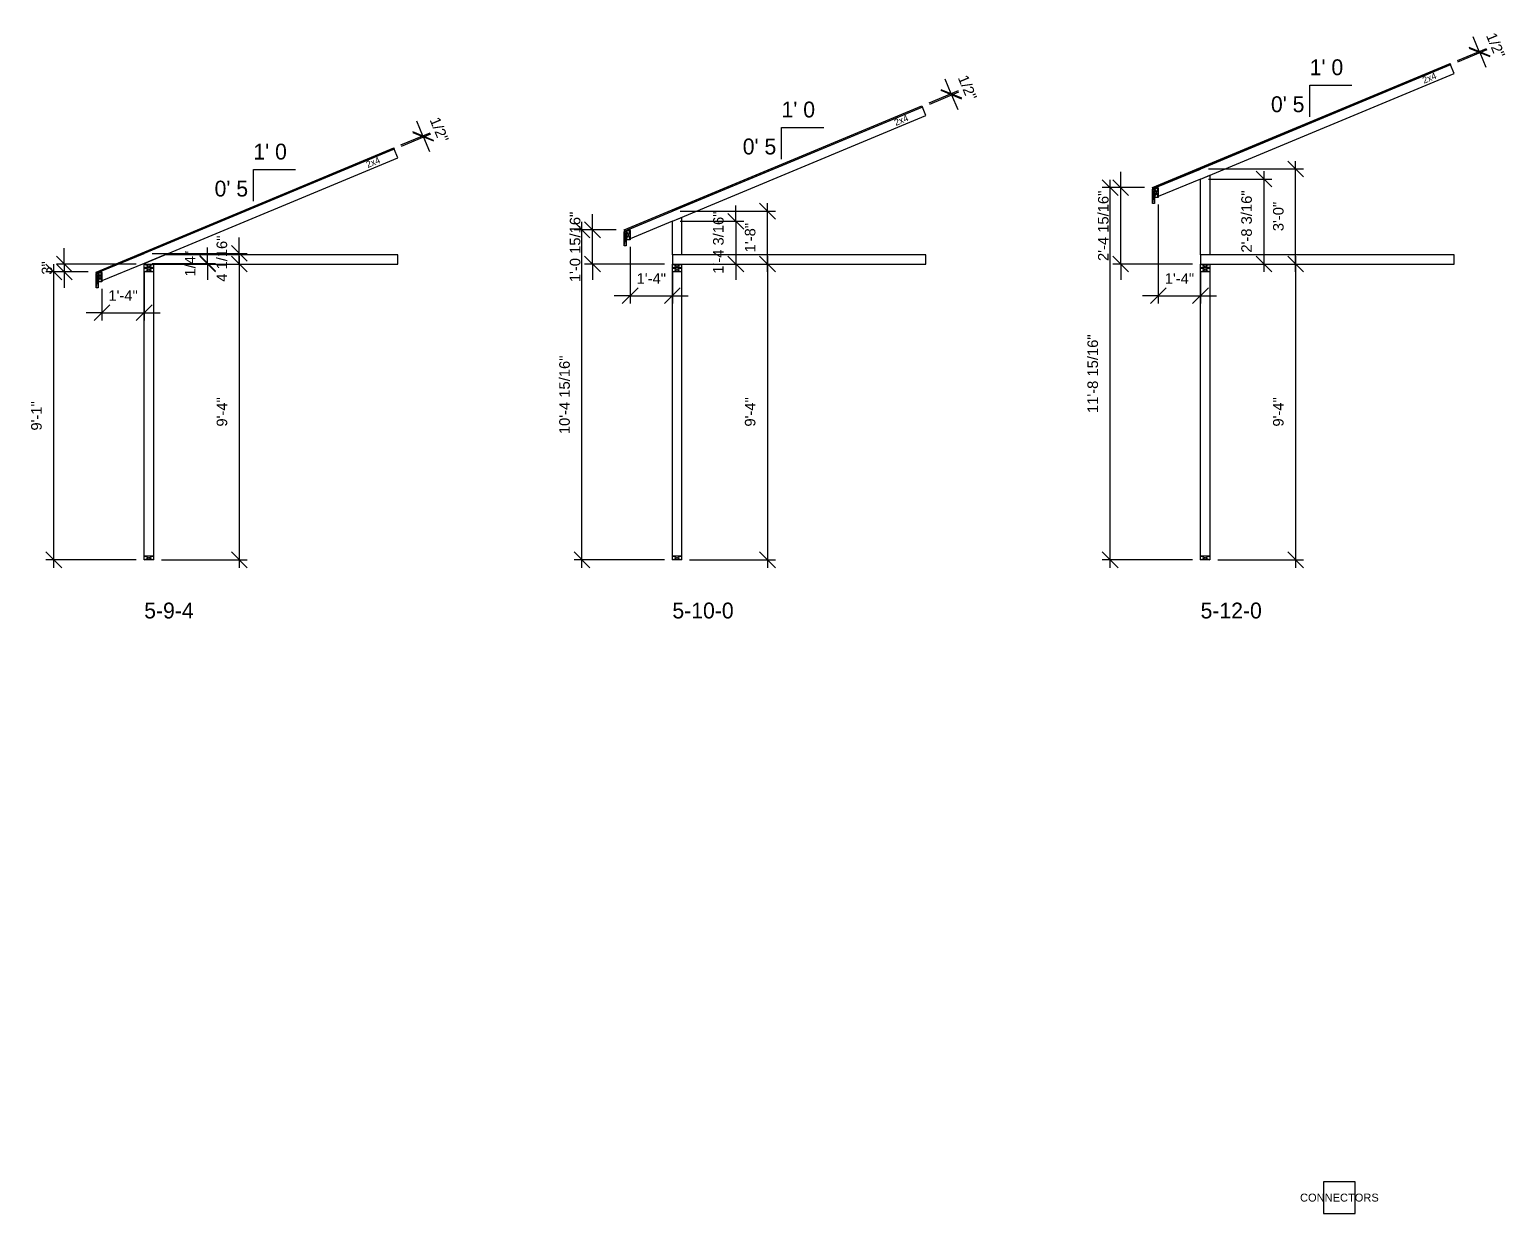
# Model space of a CAD drawing. Header units: inches. Extents: x -2265 to 1810, y 198 to 834.
# Drawn here: x -2265 to -1705, y 315 to 764 of the extents above; entities that cross this region are included whole.
import ezdxf
from ezdxf.enums import TextEntityAlignment as Align

# ---------------------------------------------------------------- set-up
doc = ezdxf.new("R2010")
doc.units = ezdxf.units.IN
doc.header["$LTSCALE"] = 25
doc.header["$MEASUREMENT"] = 0
doc.header["$PDMODE"] = 34
doc.header["$PDSIZE"] = 0.08
doc.layers.add('1WDIM', color=2, linetype='Continuous')
doc.styles.add('Dim', font='ARIALN.TTF')
doc.styles.add('Plane', font='arial.ttf')
doc.dimstyles.new('Clearspan', dxfattribs={"dimscale": 48, "dimtxt": 0.083333, "dimasz": 0.125, "dimexe": 0.0625, "dimexo": 0.0625, "dimgap": 0.09375, "dimtad": 1, "dimtoh": 1, "dimdec": 4, "dimzin": 3, "dimdsep": 46, "dimlunit": 4, "dimtxsty": 'Dim', "dimblk": 'OBLIQUE', "dimcen": 0.09375, "dimdle": 0.0625, "dimazin": 0, "dimtfac": 1, "dimtdec": 4, "dimtix": 1, "dimtmove": 2, "dimatfit": 3, "dimfxl": 1, "dimfrac": 2, "dimtolj": 1, "dimtzin": 3, "dimarcsym": 0})

# ---------------------------------------------------------------- blocks, each defined once
blk = doc.blocks.new('RLPlaneType')
at = {"color": 0}
blk.add_attdef('PLANETYPE', text='', height=6, dxfattribs=at).set_placement((0, 0), align=Align.BOTTOM_LEFT)
at = {"color": 0, "flags": 1}
for tag, p in [('PITCH', (0, -6)), ('PITCH2', (0, -12)), ('HEEL', (0, -18)), ('OVERHANG', (0, -24)), ('FASCIAWIDTH', (0, -30)), ('FASCIATHICKNESS', (0, -36)), ('SUBFASCIAWIDTH', (0, -42)), ('SUBFASCIATHICKNESS', (0, -48)), ('DECKINGTHICKNESS', (0, -54)), ('TOPCHORDWIDTH', (0, -60)), ('BUTTCUT', (0, -66)), ('CANTILEVER', (0, -72)), ('PTOPDIST', (0, -78)), ('PITCH2PEEKHORIZDIST', (0, -84)), ('PITCH2PEEKVERTDIST', (0, -90)), ('ELEVATION', (0, -96)), ('BEARINGWIDTH', (0, -102))]:
    blk.add_attdef(tag, p, '', height=4, dxfattribs=at)
blk = doc.blocks.new('_OBLIQUE')
at = {"color": 0, "linetype": 'ByBlock'}
blk.add_line((-0.5, -0.5), (0.5, 0.5), dxfattribs=at)
blk = doc.blocks.new('*D129')
at = {"layer": '1WDIM', "color": 0, "lineweight": -2, "transparency": 16777216}
for p, q in [((-2185.42, 677.9), (-2185.42, 559.9)), ((-2214.92, 674.9), (-2182.42, 674.9)), ((-2214.92, 562.9), (-2182.42, 562.9))]:
    blk.add_line(p, q, dxfattribs=at)
at = {"layer": 'Defpoints', "color": 0, "transparency": 16777216}
for p in [(-2217.92, 674.9), (-2217.92, 562.9), (-2185.42, 562.9)]:
    blk.add_point(p, dxfattribs=at)
at = {"layer": '1WDIM', "color": 0, "lineweight": -2, "transparency": 16777216, "xscale": 6, "yscale": 6, "zscale": 6}
for p, rotation in [((-2185.42, 674.9), 90), ((-2185.42, 562.9), 270)]:
    blk.add_blockref('_OBLIQUE', p, dxfattribs=dict(at, rotation=rotation))
at = {"layer": '1WDIM', "color": 0, "transparency": 16777216, "insert": (-2191.96, 618.9), "char_height": 4, "attachment_point": 5, "rotation": 90, "style": 'Plane'}
blk.add_mtext('\\A1;9\'-4"', dxfattribs=at)
blk = doc.blocks.new('*D130')
at = {"layer": '1WDIM', "color": 0, "lineweight": -2, "transparency": 16777216}
for p, q in [((-2251.67, 674.9), (-2251.67, 680.9)), ((-2224.42, 674.9), (-2254.67, 674.9)), ((-2242.67, 671.88), (-2254.67, 671.88)), ((-2251.67, 674.9), (-2251.67, 671.88)), ((-2251.67, 671.88), (-2251.67, 665.88))]:
    blk.add_line(p, q, dxfattribs=at)
at = {"layer": 'Defpoints', "color": 0, "transparency": 16777216}
for p in [(-2251.67, 671.88), (-2239.67, 671.88), (-2221.42, 674.9)]:
    blk.add_point(p, dxfattribs=at)
at = {"layer": '1WDIM', "color": 0, "lineweight": -2, "transparency": 16777216, "xscale": 6, "yscale": 6, "zscale": 6}
for p, rotation in [((-2251.67, 674.9), 270), ((-2251.67, 671.88), 90)]:
    blk.add_blockref('_OBLIQUE', p, dxfattribs=dict(at, rotation=rotation))
at = {"layer": '1WDIM', "color": 0, "transparency": 16777216, "insert": (-2258.21, 673.39), "char_height": 4, "attachment_point": 5, "rotation": 90, "style": 'Plane'}
blk.add_mtext('\\A1;3"', dxfattribs=at)
blk = doc.blocks.new('*D131')
at = {"layer": '1WDIM', "color": 0, "lineweight": -2, "transparency": 16777216}
for p, q in [((-2242.67, 671.88), (-2258.67, 671.88)), ((-2255.67, 559.9), (-2255.67, 674.88)), ((-2224.42, 562.9), (-2258.67, 562.9))]:
    blk.add_line(p, q, dxfattribs=at)
at = {"layer": 'Defpoints', "color": 0, "transparency": 16777216}
for p in [(-2255.67, 671.88), (-2239.67, 671.88), (-2221.42, 562.9)]:
    blk.add_point(p, dxfattribs=at)
at = {"layer": '1WDIM', "color": 0, "lineweight": -2, "transparency": 16777216, "xscale": 6, "yscale": 6, "zscale": 6}
for p, rotation in [((-2255.67, 671.88), 90), ((-2255.67, 562.9), 270)]:
    blk.add_blockref('_OBLIQUE', p, dxfattribs=dict(at, rotation=rotation))
at = {"layer": '1WDIM', "color": 0, "transparency": 16777216, "insert": (-2262.21, 617.39), "char_height": 4, "attachment_point": 5, "rotation": 90, "style": 'Plane'}
blk.add_mtext('\\A1;9\'-1"', dxfattribs=at)
blk = doc.blocks.new('*D132')
at = {"layer": '1WDIM', "color": 0, "lineweight": -2, "transparency": 16777216}
for p, q in [((-2221.42, 671.9), (-2221.42, 653.48)), ((-2237.42, 665.48), (-2237.42, 653.48)), ((-2237.42, 656.48), (-2243.42, 656.48)), ((-2237.42, 656.48), (-2221.42, 656.48)), ((-2221.42, 656.48), (-2215.42, 656.48))]:
    blk.add_line(p, q, dxfattribs=at)
at = {"layer": 'Defpoints', "color": 0, "transparency": 16777216}
for p in [(-2221.42, 674.9), (-2237.42, 668.48), (-2221.42, 656.48)]:
    blk.add_point(p, dxfattribs=at)
at = {"layer": '1WDIM', "color": 0, "lineweight": -2, "transparency": 16777216, "xscale": 6, "yscale": 6, "zscale": 6}
blk.add_blockref('_OBLIQUE', (-2237.42, 656.48), dxfattribs=at)
at = {"layer": '1WDIM', "color": 0, "lineweight": -2, "transparency": 16777216, "xscale": 6, "yscale": 6, "zscale": 6, "rotation": 180}
blk.add_blockref('_OBLIQUE', (-2221.42, 656.48), dxfattribs=at)
at = {"layer": '1WDIM', "color": 0, "transparency": 16777216, "insert": (-2229.42, 662.99), "char_height": 4, "attachment_point": 5, "style": 'Plane'}
blk.add_mtext('\\A1;1\'-4"', dxfattribs=at)
blk = doc.blocks.new('*D133')
at = {"layer": '1WDIM', "color": 0, "lineweight": -2, "transparency": 16777216}
for p, q in [((-2197.42, 675.15), (-2197.42, 681.15)), ((-2218.42, 675.15), (-2194.42, 675.15)), ((-2218.42, 674.9), (-2194.42, 674.9)), ((-2197.42, 675.15), (-2197.42, 674.9)), ((-2197.42, 674.9), (-2197.42, 668.9))]:
    blk.add_line(p, q, dxfattribs=at)
at = {"layer": 'Defpoints', "color": 0, "transparency": 16777216}
for p in [(-2221.42, 675.15), (-2221.42, 674.9), (-2197.42, 674.9)]:
    blk.add_point(p, dxfattribs=at)
at = {"layer": '1WDIM', "color": 0, "lineweight": -2, "transparency": 16777216, "xscale": 6, "yscale": 6, "zscale": 6}
for p, rotation in [((-2197.42, 675.15), 270), ((-2197.42, 674.9), 90)]:
    blk.add_blockref('_OBLIQUE', p, dxfattribs=dict(at, rotation=rotation))
at = {"layer": '1WDIM', "color": 0, "transparency": 16777216, "insert": (-2203.99, 675.02), "char_height": 4, "attachment_point": 5, "rotation": 90, "style": 'Plane'}
blk.add_mtext('\\A1;1/4"', dxfattribs=at)
blk = doc.blocks.new('*D134')
at = {"layer": '1WDIM', "color": 0, "lineweight": -2, "transparency": 16777216}
for p, q in [((-2185.42, 678.94), (-2185.42, 684.94)), ((-2218.42, 678.94), (-2182.42, 678.94)), ((-2185.42, 674.9), (-2185.42, 678.94)), ((-2218.42, 674.9), (-2182.42, 674.9)), ((-2185.42, 674.9), (-2185.42, 668.9))]:
    blk.add_line(p, q, dxfattribs=at)
at = {"layer": 'Defpoints', "color": 0, "transparency": 16777216}
for p in [(-2221.42, 678.94), (-2185.42, 678.94), (-2221.42, 674.9)]:
    blk.add_point(p, dxfattribs=at)
at = {"layer": '1WDIM', "color": 0, "lineweight": -2, "transparency": 16777216, "xscale": 6, "yscale": 6, "zscale": 6}
for p, rotation in [((-2185.42, 678.94), 270), ((-2185.42, 674.9), 90)]:
    blk.add_blockref('_OBLIQUE', p, dxfattribs=dict(at, rotation=rotation))
at = {"layer": '1WDIM', "color": 0, "transparency": 16777216, "insert": (-2191.99, 676.92), "char_height": 4, "attachment_point": 5, "rotation": 90, "style": 'Plane'}
blk.add_mtext('\\A1;4 1/16"', dxfattribs=at)
blk = doc.blocks.new('*D135')
at = {"layer": '1WDIM', "color": 0, "lineweight": -2, "transparency": 16777216}
for p, q in [((-2115.88, 723.46), (-2118.19, 728.99)), ((-2124.19, 719.99), (-2113.11, 724.61)), ((-2124, 719.53), (-2112.92, 724.15)), ((-2115.88, 723.46), (-2115.69, 722.99)), ((-2115.69, 722.99), (-2113.38, 717.46))]:
    blk.add_line(p, q, dxfattribs=at)
at = {"layer": 'Defpoints', "color": 0, "transparency": 16777216}
for p in [(-2115.69, 722.99), (-2126.96, 718.84), (-2126.77, 718.38)]:
    blk.add_point(p, dxfattribs=at)
at = {"layer": '1WDIM', "color": 0, "lineweight": -2, "transparency": 16777216, "xscale": 6, "yscale": 6, "zscale": 6}
for p, rotation in [((-2115.88, 723.46), 292.6198649480334), ((-2115.69, 722.99), 112.6198649480334)]:
    blk.add_blockref('_OBLIQUE', p, dxfattribs=dict(at, rotation=rotation))
at = {"layer": '1WDIM', "color": 0, "transparency": 16777216, "insert": (-2109.72, 725.75), "char_height": 4, "attachment_point": 5, "rotation": 292.6199, "style": 'Plane'}
blk.add_mtext('\\A1;1/2"', dxfattribs=at)
blk = doc.blocks.new('*D136')
at = {"layer": '1WDIM', "color": 0, "lineweight": -2, "transparency": 16777216}
for p, q in [((-1985.42, 677.9), (-1985.42, 559.9)), ((-2014.92, 674.9), (-1982.42, 674.9)), ((-2014.92, 562.9), (-1982.42, 562.9))]:
    blk.add_line(p, q, dxfattribs=at)
at = {"layer": 'Defpoints', "color": 0, "transparency": 16777216}
for p in [(-2017.92, 674.9), (-2017.92, 562.9), (-1985.42, 562.9)]:
    blk.add_point(p, dxfattribs=at)
at = {"layer": '1WDIM', "color": 0, "lineweight": -2, "transparency": 16777216, "xscale": 6, "yscale": 6, "zscale": 6}
for p, rotation in [((-1985.42, 674.9), 90), ((-1985.42, 562.9), 270)]:
    blk.add_blockref('_OBLIQUE', p, dxfattribs=dict(at, rotation=rotation))
at = {"layer": '1WDIM', "color": 0, "transparency": 16777216, "insert": (-1991.96, 618.9), "char_height": 4, "attachment_point": 5, "rotation": 90, "style": 'Plane'}
blk.add_mtext('\\A1;9\'-4"', dxfattribs=at)
blk = doc.blocks.new('*D137')
at = {"layer": '1WDIM', "color": 0, "lineweight": -2, "transparency": 16777216}
for p, q in [((-2051.67, 687.81), (-2051.67, 693.81)), ((-2042.67, 687.81), (-2054.67, 687.81)), ((-2051.67, 674.9), (-2051.67, 687.81)), ((-2024.42, 674.9), (-2054.67, 674.9)), ((-2051.67, 674.9), (-2051.67, 668.9))]:
    blk.add_line(p, q, dxfattribs=at)
at = {"layer": 'Defpoints', "color": 0, "transparency": 16777216}
for p in [(-2051.67, 687.81), (-2039.67, 687.81), (-2021.42, 674.9)]:
    blk.add_point(p, dxfattribs=at)
at = {"layer": '1WDIM', "color": 0, "lineweight": -2, "transparency": 16777216, "xscale": 6, "yscale": 6, "zscale": 6}
for p, rotation in [((-2051.67, 687.81), 270), ((-2051.67, 674.9), 90)]:
    blk.add_blockref('_OBLIQUE', p, dxfattribs=dict(at, rotation=rotation))
at = {"layer": '1WDIM', "color": 0, "transparency": 16777216, "insert": (-2058.24, 681.36), "char_height": 4, "attachment_point": 5, "rotation": 90, "style": 'Plane'}
blk.add_mtext('\\A1;1\'-0 15/16"', dxfattribs=at)
blk = doc.blocks.new('*D138')
at = {"layer": '1WDIM', "color": 0, "lineweight": -2, "transparency": 16777216}
for p, q in [((-2055.67, 559.9), (-2055.67, 690.81)), ((-2042.67, 687.81), (-2058.67, 687.81)), ((-2024.42, 562.9), (-2058.67, 562.9))]:
    blk.add_line(p, q, dxfattribs=at)
at = {"layer": 'Defpoints', "color": 0, "transparency": 16777216}
for p in [(-2055.67, 687.81), (-2039.67, 687.81), (-2021.42, 562.9)]:
    blk.add_point(p, dxfattribs=at)
at = {"layer": '1WDIM', "color": 0, "lineweight": -2, "transparency": 16777216, "xscale": 6, "yscale": 6, "zscale": 6}
for p, rotation in [((-2055.67, 687.81), 90), ((-2055.67, 562.9), 270)]:
    blk.add_blockref('_OBLIQUE', p, dxfattribs=dict(at, rotation=rotation))
at = {"layer": '1WDIM', "color": 0, "transparency": 16777216, "insert": (-2062.24, 625.36), "char_height": 4, "attachment_point": 5, "rotation": 90, "style": 'Plane'}
blk.add_mtext('\\A1;10\'-4 15/16"', dxfattribs=at)
blk = doc.blocks.new('*D139')
at = {"layer": '1WDIM', "color": 0, "lineweight": -2, "transparency": 16777216}
for p, q in [((-2037.42, 681.42), (-2037.42, 659.9)), ((-2021.42, 671.9), (-2021.42, 659.9)), ((-2037.42, 662.9), (-2043.42, 662.9)), ((-2037.42, 662.9), (-2021.42, 662.9)), ((-2021.42, 662.9), (-2015.42, 662.9))]:
    blk.add_line(p, q, dxfattribs=at)
at = {"layer": 'Defpoints', "color": 0, "transparency": 16777216}
for p in [(-2037.42, 684.42), (-2021.42, 674.9), (-2021.42, 662.9)]:
    blk.add_point(p, dxfattribs=at)
at = {"layer": '1WDIM', "color": 0, "lineweight": -2, "transparency": 16777216, "xscale": 6, "yscale": 6, "zscale": 6}
blk.add_blockref('_OBLIQUE', (-2037.42, 662.9), dxfattribs=at)
at = {"layer": '1WDIM', "color": 0, "lineweight": -2, "transparency": 16777216, "xscale": 6, "yscale": 6, "zscale": 6, "rotation": 180}
blk.add_blockref('_OBLIQUE', (-2021.42, 662.9), dxfattribs=at)
at = {"layer": '1WDIM', "color": 0, "transparency": 16777216, "insert": (-2029.42, 669.41), "char_height": 4, "attachment_point": 5, "style": 'Plane'}
blk.add_mtext('\\A1;1\'-4"', dxfattribs=at)
blk = doc.blocks.new('*D140')
at = {"layer": '1WDIM', "color": 0, "lineweight": -2, "transparency": 16777216}
for p, q in [((-1997.42, 691.09), (-1997.42, 697.09)), ((-2018.42, 691.09), (-1994.42, 691.09)), ((-1997.42, 691.09), (-1997.42, 674.9)), ((-2018.42, 674.9), (-1994.42, 674.9)), ((-1997.42, 674.9), (-1997.42, 668.9))]:
    blk.add_line(p, q, dxfattribs=at)
at = {"layer": 'Defpoints', "color": 0, "transparency": 16777216}
for p in [(-2021.42, 691.09), (-2021.42, 674.9), (-1997.42, 674.9)]:
    blk.add_point(p, dxfattribs=at)
at = {"layer": '1WDIM', "color": 0, "lineweight": -2, "transparency": 16777216, "xscale": 6, "yscale": 6, "zscale": 6}
for p, rotation in [((-1997.42, 691.09), 270), ((-1997.42, 674.9), 90)]:
    blk.add_blockref('_OBLIQUE', p, dxfattribs=dict(at, rotation=rotation))
at = {"layer": '1WDIM', "color": 0, "transparency": 16777216, "insert": (-2003.99, 682.99), "char_height": 4, "attachment_point": 5, "rotation": 90, "style": 'Plane'}
blk.add_mtext('\\A1;1\'-4 3/16"', dxfattribs=at)
blk = doc.blocks.new('*D141')
at = {"layer": '1WDIM', "color": 0, "lineweight": -2, "transparency": 16777216}
for p, q in [((-2018.42, 694.88), (-1982.42, 694.88)), ((-1985.42, 671.9), (-1985.42, 697.88)), ((-2018.42, 674.9), (-1982.42, 674.9))]:
    blk.add_line(p, q, dxfattribs=at)
at = {"layer": 'Defpoints', "color": 0, "transparency": 16777216}
for p in [(-2021.42, 694.88), (-1985.42, 694.88), (-2021.42, 674.9)]:
    blk.add_point(p, dxfattribs=at)
at = {"layer": '1WDIM', "color": 0, "lineweight": -2, "transparency": 16777216, "xscale": 6, "yscale": 6, "zscale": 6}
for p, rotation in [((-1985.42, 694.88), 90), ((-1985.42, 674.9), 270)]:
    blk.add_blockref('_OBLIQUE', p, dxfattribs=dict(at, rotation=rotation))
at = {"layer": '1WDIM', "color": 0, "transparency": 16777216, "insert": (-1991.96, 684.89), "char_height": 4, "attachment_point": 5, "rotation": 90, "style": 'Plane'}
blk.add_mtext('\\A1;1\'-8"', dxfattribs=at)
blk = doc.blocks.new('*D142')
at = {"layer": '1WDIM', "color": 0, "lineweight": -2, "transparency": 16777216}
for p, q in [((-1915.88, 739.39), (-1918.19, 744.93)), ((-1924.19, 735.93), (-1913.11, 740.55)), ((-1924, 735.47), (-1912.92, 740.09)), ((-1915.88, 739.39), (-1915.69, 738.93)), ((-1915.69, 738.93), (-1913.38, 733.39))]:
    blk.add_line(p, q, dxfattribs=at)
at = {"layer": 'Defpoints', "color": 0, "transparency": 16777216}
for p in [(-1915.69, 738.93), (-1926.96, 734.78), (-1926.77, 734.32)]:
    blk.add_point(p, dxfattribs=at)
at = {"layer": '1WDIM', "color": 0, "lineweight": -2, "transparency": 16777216, "xscale": 6, "yscale": 6, "zscale": 6}
for p, rotation in [((-1915.88, 739.39), 292.6198649480334), ((-1915.69, 738.93), 112.6198649480334)]:
    blk.add_blockref('_OBLIQUE', p, dxfattribs=dict(at, rotation=rotation))
at = {"layer": '1WDIM', "color": 0, "transparency": 16777216, "insert": (-1909.72, 741.69), "char_height": 4, "attachment_point": 5, "rotation": 292.6199, "style": 'Plane'}
blk.add_mtext('\\A1;1/2"', dxfattribs=at)
blk = doc.blocks.new('*D143')
at = {"layer": '1WDIM', "color": 0, "lineweight": -2, "transparency": 16777216}
for p, q in [((-1785.42, 677.9), (-1785.42, 559.9)), ((-1814.92, 674.9), (-1782.42, 674.9)), ((-1814.92, 562.9), (-1782.42, 562.9))]:
    blk.add_line(p, q, dxfattribs=at)
at = {"layer": 'Defpoints', "color": 0, "transparency": 16777216}
for p in [(-1817.92, 674.9), (-1817.92, 562.9), (-1785.42, 562.9)]:
    blk.add_point(p, dxfattribs=at)
at = {"layer": '1WDIM', "color": 0, "lineweight": -2, "transparency": 16777216, "xscale": 6, "yscale": 6, "zscale": 6}
for p, rotation in [((-1785.42, 674.9), 90), ((-1785.42, 562.9), 270)]:
    blk.add_blockref('_OBLIQUE', p, dxfattribs=dict(at, rotation=rotation))
at = {"layer": '1WDIM', "color": 0, "transparency": 16777216, "insert": (-1791.96, 618.9), "char_height": 4, "attachment_point": 5, "rotation": 90, "style": 'Plane'}
blk.add_mtext('\\A1;9\'-4"', dxfattribs=at)
blk = doc.blocks.new('*D144')
at = {"layer": '1WDIM', "color": 0, "lineweight": -2, "transparency": 16777216}
for p, q in [((-1851.67, 703.81), (-1851.67, 709.81)), ((-1842.67, 703.81), (-1854.67, 703.81)), ((-1851.67, 674.9), (-1851.67, 703.81)), ((-1824.42, 674.9), (-1854.67, 674.9)), ((-1851.67, 674.9), (-1851.67, 668.9))]:
    blk.add_line(p, q, dxfattribs=at)
at = {"layer": 'Defpoints', "color": 0, "transparency": 16777216}
for p in [(-1851.67, 703.81), (-1839.67, 703.81), (-1821.42, 674.9)]:
    blk.add_point(p, dxfattribs=at)
at = {"layer": '1WDIM', "color": 0, "lineweight": -2, "transparency": 16777216, "xscale": 6, "yscale": 6, "zscale": 6}
for p, rotation in [((-1851.67, 703.81), 270), ((-1851.67, 674.9), 90)]:
    blk.add_blockref('_OBLIQUE', p, dxfattribs=dict(at, rotation=rotation))
at = {"layer": '1WDIM', "color": 0, "transparency": 16777216, "insert": (-1858.24, 689.36), "char_height": 4, "attachment_point": 5, "rotation": 90, "style": 'Plane'}
blk.add_mtext('\\A1;2\'-4 15/16"', dxfattribs=at)
blk = doc.blocks.new('*D145')
at = {"layer": '1WDIM', "color": 0, "lineweight": -2, "transparency": 16777216}
for p, q in [((-1855.67, 559.9), (-1855.67, 706.81)), ((-1842.67, 703.81), (-1858.67, 703.81)), ((-1824.42, 562.9), (-1858.67, 562.9))]:
    blk.add_line(p, q, dxfattribs=at)
at = {"layer": 'Defpoints', "color": 0, "transparency": 16777216}
for p in [(-1855.67, 703.81), (-1839.67, 703.81), (-1821.42, 562.9)]:
    blk.add_point(p, dxfattribs=at)
at = {"layer": '1WDIM', "color": 0, "lineweight": -2, "transparency": 16777216, "xscale": 6, "yscale": 6, "zscale": 6}
for p, rotation in [((-1855.67, 703.81), 90), ((-1855.67, 562.9), 270)]:
    blk.add_blockref('_OBLIQUE', p, dxfattribs=dict(at, rotation=rotation))
at = {"layer": '1WDIM', "color": 0, "transparency": 16777216, "insert": (-1862.24, 633.36), "char_height": 4, "attachment_point": 5, "rotation": 90, "style": 'Plane'}
blk.add_mtext('\\A1;11\'-8 15/16"', dxfattribs=at)
blk = doc.blocks.new('*D146')
at = {"layer": '1WDIM', "color": 0, "lineweight": -2, "transparency": 16777216}
for p, q in [((-1837.42, 697.42), (-1837.42, 659.9)), ((-1821.42, 671.9), (-1821.42, 659.9)), ((-1837.42, 662.9), (-1843.42, 662.9)), ((-1837.42, 662.9), (-1821.42, 662.9)), ((-1821.42, 662.9), (-1815.42, 662.9))]:
    blk.add_line(p, q, dxfattribs=at)
at = {"layer": 'Defpoints', "color": 0, "transparency": 16777216}
for p in [(-1837.42, 700.42), (-1821.42, 674.9), (-1821.42, 662.9)]:
    blk.add_point(p, dxfattribs=at)
at = {"layer": '1WDIM', "color": 0, "lineweight": -2, "transparency": 16777216, "xscale": 6, "yscale": 6, "zscale": 6}
blk.add_blockref('_OBLIQUE', (-1837.42, 662.9), dxfattribs=at)
at = {"layer": '1WDIM', "color": 0, "lineweight": -2, "transparency": 16777216, "xscale": 6, "yscale": 6, "zscale": 6, "rotation": 180}
blk.add_blockref('_OBLIQUE', (-1821.42, 662.9), dxfattribs=at)
at = {"layer": '1WDIM', "color": 0, "transparency": 16777216, "insert": (-1829.42, 669.41), "char_height": 4, "attachment_point": 5, "style": 'Plane'}
blk.add_mtext('\\A1;1\'-4"', dxfattribs=at)
blk = doc.blocks.new('*D147')
at = {"layer": '1WDIM', "color": 0, "lineweight": -2, "transparency": 16777216}
for p, q in [((-1818.42, 707.09), (-1794.42, 707.09)), ((-1797.42, 710.09), (-1797.42, 671.9)), ((-1818.42, 674.9), (-1794.42, 674.9))]:
    blk.add_line(p, q, dxfattribs=at)
at = {"layer": 'Defpoints', "color": 0, "transparency": 16777216}
for p in [(-1821.42, 707.09), (-1821.42, 674.9), (-1797.42, 674.9)]:
    blk.add_point(p, dxfattribs=at)
at = {"layer": '1WDIM', "color": 0, "lineweight": -2, "transparency": 16777216, "xscale": 6, "yscale": 6, "zscale": 6}
for p, rotation in [((-1797.42, 707.09), 90), ((-1797.42, 674.9), 270)]:
    blk.add_blockref('_OBLIQUE', p, dxfattribs=dict(at, rotation=rotation))
at = {"layer": '1WDIM', "color": 0, "transparency": 16777216, "insert": (-1803.99, 690.99), "char_height": 4, "attachment_point": 5, "rotation": 90, "style": 'Plane'}
blk.add_mtext('\\A1;2\'-8 3/16"', dxfattribs=at)
blk = doc.blocks.new('*D148')
at = {"layer": '1WDIM', "color": 0, "lineweight": -2, "transparency": 16777216}
for p, q in [((-1818.42, 710.88), (-1782.42, 710.88)), ((-1785.42, 671.9), (-1785.42, 713.88)), ((-1818.42, 674.9), (-1782.42, 674.9))]:
    blk.add_line(p, q, dxfattribs=at)
at = {"layer": 'Defpoints', "color": 0, "transparency": 16777216}
for p in [(-1821.42, 710.88), (-1785.42, 710.88), (-1821.42, 674.9)]:
    blk.add_point(p, dxfattribs=at)
at = {"layer": '1WDIM', "color": 0, "lineweight": -2, "transparency": 16777216, "xscale": 6, "yscale": 6, "zscale": 6}
for p, rotation in [((-1785.42, 710.88), 90), ((-1785.42, 674.9), 270)]:
    blk.add_blockref('_OBLIQUE', p, dxfattribs=dict(at, rotation=rotation))
at = {"layer": '1WDIM', "color": 0, "transparency": 16777216, "insert": (-1791.96, 692.89), "char_height": 4, "attachment_point": 5, "rotation": 90, "style": 'Plane'}
blk.add_mtext('\\A1;3\'-0"', dxfattribs=at)
blk = doc.blocks.new('*D149')
at = {"layer": '1WDIM', "color": 0, "lineweight": -2, "transparency": 16777216}
for p, q in [((-1724.19, 751.93), (-1713.11, 756.55)), ((-1724, 751.47), (-1712.92, 756.09)), ((-1715.88, 755.39), (-1718.19, 760.93)), ((-1715.88, 755.39), (-1715.69, 754.93)), ((-1715.69, 754.93), (-1713.38, 749.39))]:
    blk.add_line(p, q, dxfattribs=at)
at = {"layer": 'Defpoints', "color": 0, "transparency": 16777216}
for p in [(-1726.96, 750.78), (-1726.77, 750.32), (-1715.69, 754.93)]:
    blk.add_point(p, dxfattribs=at)
at = {"layer": '1WDIM', "color": 0, "lineweight": -2, "transparency": 16777216, "xscale": 6, "yscale": 6, "zscale": 6}
for p, rotation in [((-1715.88, 755.39), 292.6198649480625), ((-1715.69, 754.93), 112.6198649480625)]:
    blk.add_blockref('_OBLIQUE', p, dxfattribs=dict(at, rotation=rotation))
at = {"layer": '1WDIM', "color": 0, "transparency": 16777216, "insert": (-1709.72, 757.69), "char_height": 4, "attachment_point": 5, "rotation": 292.6199, "style": 'Plane'}
blk.add_mtext('\\A1;1/2"', dxfattribs=at)
blk = doc.blocks.new('ConnectorExportBlock')
at = {"color": 0}
blk.add_lwpolyline([(0, 0), (12, 0), (12, 12), (0, 12)], close=True, dxfattribs=at)
at = {"color": 0, "style": 'Plane'}
blk.add_text('CONNECTORS', height=3, dxfattribs=at).set_placement((6, 6), align=Align.MIDDLE_CENTER)

msp = doc.modelspace()

# ---------------------------------------------------------------- linework, layer by layer
at = {"layer": '1WDIM', "color": 1}
for points in [[(-1839.67032, 703.81442), (-1726.95878, 750.77756), (-1726.76647, 750.31602), (-1839.47801, 703.35288)], [(-2039.67032, 687.81442), (-1926.95878, 734.77756), (-1926.76647, 734.31602), (-2039.47801, 687.35288)], [(-2239.67032, 671.87692), (-2126.95878, 718.84006), (-2126.76647, 718.37852), (-2239.47801, 671.41538)]]:
    msp.add_lwpolyline(points, close=True, dxfattribs=at)
at = {"layer": '1WDIM', "color": 32}
for points in [[(-1821.42032, 707.08525), (-1725.42032, 747.08525), (-1726.76647, 750.31602), (-1821.42032, 710.87692)], [(-2021.42032, 691.08525), (-1925.42032, 731.08525), (-1926.76647, 734.31602), (-2021.42032, 694.87692)], [(-2221.42032, 675.14775), (-2125.42032, 715.14775), (-2126.76647, 718.37852), (-2221.42032, 678.93942)], [(-1821.42032, 707.08525), (-1837.42032, 700.41859), (-1837.42032, 704.21025), (-1821.42032, 710.87692)], [(-2021.42032, 691.08525), (-2037.42032, 684.41859), (-2037.42032, 688.21025), (-2021.42032, 694.87692)], [(-2221.42032, 675.14775), (-2237.42032, 668.48109), (-2237.42032, 672.27275), (-2221.42032, 678.93942)]]:
    msp.add_lwpolyline(points, dxfattribs=at)
at = {"layer": '1WDIM', "color": 7}
for points in [[(-1780.09339, 730.59647), (-1780.09339, 742.59647), (-1764.09339, 742.59647)], [(-1980.09339, 714.59647), (-1980.09339, 726.59647), (-1964.09339, 726.59647)], [(-2180.09339, 698.65897), (-2180.09339, 710.65897), (-2164.09339, 710.65897)]]:
    msp.add_lwpolyline(points, dxfattribs=at)
at = {"layer": '1WDIM', "color": 32}
for points in [[(-1821.42032, 678.39775), (-1821.42032, 707.08525), (-1817.92032, 708.54359), (-1817.92032, 678.39775)], [(-2021.42032, 678.39775), (-2021.42032, 691.08525), (-2017.92032, 692.54359), (-2017.92032, 678.39775)], [(-2221.42032, 674.89775), (-2125.42032, 674.89775), (-2125.42032, 678.39775), (-2213.62032, 678.39775), (-2221.42032, 675.14775)], [(-2021.42032, 674.89775), (-1925.42032, 674.89775), (-1925.42032, 678.39775), (-2021.42032, 678.39775)], [(-1821.42032, 674.89775), (-1725.42032, 674.89775), (-1725.42032, 678.39775), (-1821.42032, 678.39775)]]:
    msp.add_lwpolyline(points, close=True, dxfattribs=at)
at = {"layer": '1WDIM', "color": 4}
for points in [[(-1839.67032, 703.27275), (-1838.92032, 703.27275), (-1838.92032, 697.77275), (-1839.67032, 697.77275), (-1839.67032, 703.27275), (-1838.92032, 697.77275), (-1839.67032, 697.77275), (-1838.92032, 703.27275)], [(-2039.67032, 687.27275), (-2038.92032, 687.27275), (-2038.92032, 681.77275), (-2039.67032, 681.77275), (-2039.67032, 687.27275), (-2038.92032, 681.77275), (-2039.67032, 681.77275), (-2038.92032, 687.27275)], [(-2239.67032, 671.33525), (-2238.92032, 671.33525), (-2238.92032, 665.83525), (-2239.67032, 665.83525), (-2239.67032, 671.33525), (-2238.92032, 665.83525), (-2239.67032, 665.83525), (-2238.92032, 671.33525)]]:
    msp.add_lwpolyline(points, dxfattribs=at)
at = {"layer": '1WDIM', "color": 3}
for points in [[(-1838.92032, 703.58525), (-1837.42032, 703.58525), (-1837.42032, 700.08525), (-1838.92032, 700.08525), (-1838.92032, 703.58525), (-1837.42032, 700.08525), (-1838.92032, 700.08525), (-1837.42032, 703.58525)], [(-2038.92032, 687.58525), (-2037.42032, 687.58525), (-2037.42032, 684.08525), (-2038.92032, 684.08525), (-2038.92032, 687.58525), (-2037.42032, 684.08525), (-2038.92032, 684.08525), (-2037.42032, 687.58525)], [(-2238.92032, 671.64775), (-2237.42032, 671.64775), (-2237.42032, 668.14775), (-2238.92032, 668.14775), (-2238.92032, 671.64775), (-2237.42032, 668.14775), (-2238.92032, 668.14775), (-2237.42032, 671.64775)]]:
    msp.add_lwpolyline(points, dxfattribs=at)
at = {"layer": '1WDIM', "color": 170}
for points in [[(-2221.42032, 674.89775), (-2217.92032, 674.89775), (-2217.92032, 673.39775), (-2221.42032, 673.39775), (-2221.42032, 674.89775), (-2217.92032, 673.39775), (-2221.42032, 673.39775), (-2217.92032, 674.89775)], [(-2221.42032, 673.39775), (-2217.92032, 673.39775), (-2217.92032, 671.89775), (-2221.42032, 671.89775), (-2221.42032, 673.39775), (-2217.92032, 671.89775), (-2221.42032, 671.89775), (-2217.92032, 673.39775)], [(-2021.42032, 674.89775), (-2017.92032, 674.89775), (-2017.92032, 673.39775), (-2021.42032, 673.39775), (-2021.42032, 674.89775), (-2017.92032, 673.39775), (-2021.42032, 673.39775), (-2017.92032, 674.89775)], [(-2021.42032, 673.39775), (-2017.92032, 673.39775), (-2017.92032, 671.89775), (-2021.42032, 671.89775), (-2021.42032, 673.39775), (-2017.92032, 671.89775), (-2021.42032, 671.89775), (-2017.92032, 673.39775)], [(-1821.42032, 674.89775), (-1817.92032, 674.89775), (-1817.92032, 673.39775), (-1821.42032, 673.39775), (-1821.42032, 674.89775), (-1817.92032, 673.39775), (-1821.42032, 673.39775), (-1817.92032, 674.89775)], [(-1821.42032, 673.39775), (-1817.92032, 673.39775), (-1817.92032, 671.89775), (-1821.42032, 671.89775), (-1821.42032, 673.39775), (-1817.92032, 671.89775), (-1821.42032, 671.89775), (-1817.92032, 673.39775)], [(-2221.42032, 564.39775), (-2217.92032, 564.39775), (-2217.92032, 562.89775), (-2221.42032, 562.89775), (-2221.42032, 564.39775), (-2217.92032, 562.89775), (-2221.42032, 562.89775), (-2217.92032, 564.39775)], [(-2021.42032, 564.39775), (-2017.92032, 564.39775), (-2017.92032, 562.89775), (-2021.42032, 562.89775), (-2021.42032, 564.39775), (-2017.92032, 562.89775), (-2021.42032, 562.89775), (-2017.92032, 564.39775)], [(-1821.42032, 564.39775), (-1817.92032, 564.39775), (-1817.92032, 562.89775), (-1821.42032, 562.89775), (-1821.42032, 564.39775), (-1817.92032, 562.89775), (-1821.42032, 562.89775), (-1817.92032, 564.39775)]]:
    msp.add_lwpolyline(points, dxfattribs=at)
for points in [[(-2221.42032, 674.89775), (-2217.92032, 674.89775), (-2217.92032, 562.89775), (-2221.42032, 562.89775)], [(-2021.42032, 674.89775), (-2017.92032, 674.89775), (-2017.92032, 562.89775), (-2021.42032, 562.89775)], [(-1821.42032, 674.89775), (-1817.92032, 674.89775), (-1817.92032, 562.89775), (-1821.42032, 562.89775)]]:
    msp.add_lwpolyline(points, close=True, dxfattribs=at)

# ---------------------------------------------------------------- block references
at = {"color": 0}
msp.add_blockref('ConnectorExportBlock', (-1774.86142, 315.41447), dxfattribs=at)
at = {"layer": '1WDIM'}
for p, values in [((-2221.42032, 538.89775), {'PLANETYPE': '5-9-4'}), ((-2021.42032, 538.89775), {'PLANETYPE': '5-10-0'}), ((-1821.42032, 538.89775), {'PLANETYPE': '5-12-0'})]:
    msp.add_blockref('RLPlaneType', p, dxfattribs=at).add_auto_attribs(values)

# ---------------------------------------------------------------- texts
at = {"layer": '1WDIM', "color": 7}
for p in [(-1780.09339, 744.59647), (-1980.09339, 728.59647), (-2180.09339, 712.65897)]:
    msp.add_text("1' 0", height=6, dxfattribs=at).set_placement(p, align=Align.BOTTOM_LEFT)
for p in [(-1736.49724, 742.46987), (-1936.49724, 726.46987), (-2136.49724, 710.53237)]:
    msp.add_text('2x4', height=2.5, rotation=22.6199, dxfattribs=at).set_placement(p, align=Align.BOTTOM_LEFT)
for p in [(-1782.09339, 730.59647), (-1982.09339, 714.59647), (-2182.09339, 698.65897)]:
    msp.add_text("0' 5", height=6, dxfattribs=at).set_placement(p, align=Align.BOTTOM_RIGHT)

# ---------------------------------------------------------------- dimensions: what is measured, and where the dimension line sits
at = {"layer": '1WDIM', "color": 1}
for p1, p2, picture, middle in [((-1726.95878, 750.77756), (-1726.76647, 750.31602), '*D149', (-1709.72274, 757.68841)), ((-1926.95878, 734.77756), (-1926.76647, 734.31602), '*D142', (-1909.72274, 741.68841)), ((-2126.95878, 718.84006), (-2126.76647, 718.37852), '*D135', (-2109.72274, 725.75091))]:
    dim = msp.add_aligned_dim(p1=p1, p2=p2, distance=12, dimstyle='Clearspan', override={"dimtxsty": 'Plane'}, dxfattribs=at)
    dim.commit()
    dim.dimension.update_dxf_attribs({"geometry": picture, "text_midpoint": middle})
at = {"layer": '1WDIM', "color": 50}
for base, p1, p2, picture, middle in [((-1785.42032, 710.87692), (-1821.42032, 674.89775), (-1821.42032, 710.87692), '*D148', (-1791.96397, 692.88734)), ((-1797.42032, 674.89775), (-1821.42032, 707.08525), (-1821.42032, 674.89775), '*D147', (-1803.98989, 690.9915)), ((-1985.42032, 694.87692), (-2021.42032, 674.89775), (-2021.42032, 694.87692), '*D141', (-1991.96261, 684.88734)), ((-1997.42032, 674.89775), (-2021.42032, 691.08525), (-2021.42032, 674.89775), '*D140', (-2003.98989, 682.9915)), ((-2185.42032, 678.93942), (-2221.42032, 674.89775), (-2221.42032, 678.93942), '*D134', (-2191.98853, 676.91859)), ((-2197.42032, 674.89775), (-2221.42032, 675.14775), (-2221.42032, 674.89775), '*D133', (-2203.98853, 675.02275))]:
    dim = msp.add_linear_dim(base=base, p1=p1, p2=p2, angle=90, dimstyle='Clearspan', override={"dimtxsty": 'Plane'}, dxfattribs=at)
    dim.commit()
    dim.dimension.update_dxf_attribs({"geometry": picture, "text_midpoint": middle})
at = {"layer": '1WDIM', "color": 140}
for base, p1, p2, picture, middle in [((-1855.67032, 703.81442), (-1821.42032, 562.89775), (-1839.67032, 703.81442), '*D145', (-1862.23853, 633.35609)), ((-1851.67032, 703.81442), (-1821.42032, 674.89775), (-1839.67032, 703.81442), '*D144', (-1858.23853, 689.35609)), ((-2051.67032, 687.81442), (-2021.42032, 674.89775), (-2039.67032, 687.81442), '*D137', (-2058.23853, 681.35609)), ((-2055.67032, 687.81442), (-2021.42032, 562.89775), (-2039.67032, 687.81442), '*D138', (-2062.23853, 625.35609)), ((-2251.67032, 671.87692), (-2221.42032, 674.89775), (-2239.67032, 671.87692), '*D130', (-2258.21397, 673.38734)), ((-2255.67032, 671.87692), (-2221.42032, 562.89775), (-2239.67032, 671.87692), '*D131', (-2262.21261, 617.38734))]:
    dim = msp.add_linear_dim(base=base, p1=p1, p2=p2, angle=90, dimstyle='Clearspan', override={"dimtxsty": 'Plane'}, dxfattribs=at)
    dim.commit()
    dim.dimension.update_dxf_attribs({"geometry": picture, "text_midpoint": middle})
at = {"layer": '1WDIM', "color": 50}
for base, p1, p2, picture, middle in [((-1821.42032, 662.89775), (-1837.42032, 700.41859), (-1821.42032, 674.89775), '*D146', (-1829.42032, 669.40594)), ((-2021.42032, 662.89775), (-2037.42032, 684.41859), (-2021.42032, 674.89775), '*D139', (-2029.42032, 669.40594)), ((-2221.42032, 656.48109), (-2237.42032, 668.48109), (-2221.42032, 674.89775), '*D132', (-2229.42032, 662.98927))]:
    dim = msp.add_linear_dim(base=base, p1=p1, p2=p2, dimstyle='Clearspan', override={"dimtxsty": 'Plane'}, dxfattribs=at)
    dim.commit()
    dim.dimension.update_dxf_attribs({"geometry": picture, "text_midpoint": middle})
at = {"layer": '1WDIM', "color": 170}
for base, p1, p2, picture, middle in [((-2185.42032, 562.89775), (-2217.92032, 674.89775), (-2217.92032, 562.89775), '*D129', (-2191.96261, 618.89775)), ((-1985.42032, 562.89775), (-2017.92032, 674.89775), (-2017.92032, 562.89775), '*D136', (-1991.96261, 618.89775)), ((-1785.42032, 562.89775), (-1817.92032, 674.89775), (-1817.92032, 562.89775), '*D143', (-1791.96261, 618.89775))]:
    dim = msp.add_linear_dim(base=base, p1=p1, p2=p2, angle=90, dimstyle='Clearspan', override={"dimtxsty": 'Plane'}, dxfattribs=at)
    dim.commit()
    dim.dimension.update_dxf_attribs({"geometry": picture, "text_midpoint": middle})

doc.saveas('drawing.dxf')
